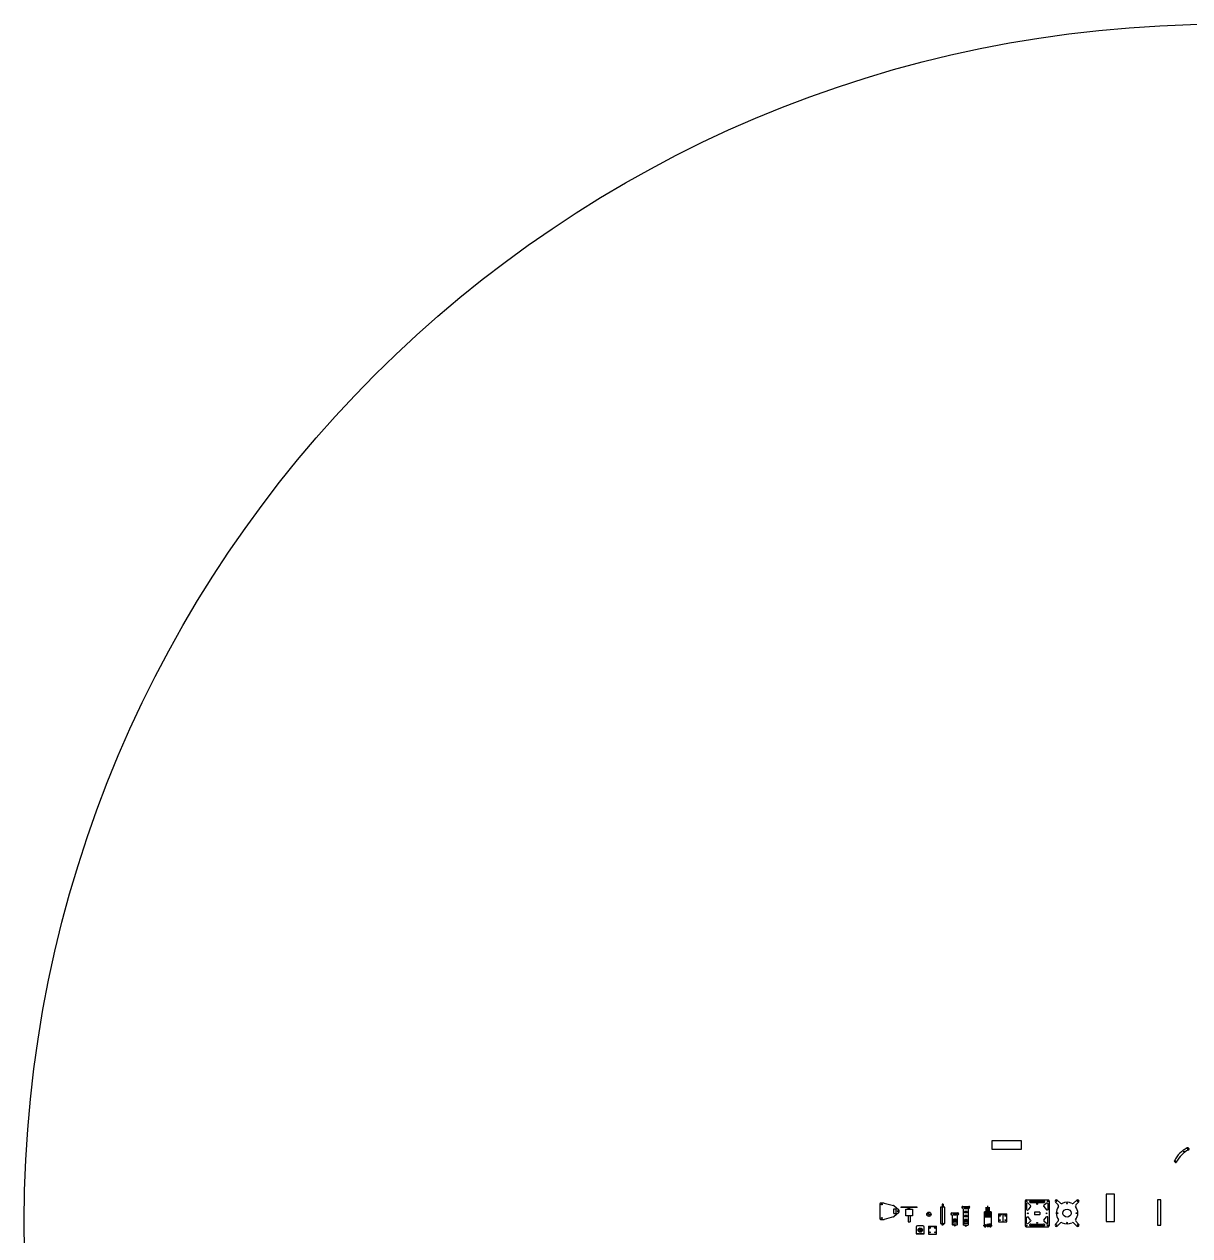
# Model space of a CAD drawing. Header units: millimetres. Extents: x -1530 to 7340, y -994 to 7877.
# Drawn here: x -1530 to 2788, y 3389 to 7877 of the extents above; entities that cross this region are included whole.
import ezdxf

# ---------------------------------------------------------------- set-up
doc = ezdxf.new("R2010")
doc.units = ezdxf.units.MM
doc.linetypes.add('ACAD_ISO02W100', pattern=[15, 12, -3])
doc.layers.add('Linee', color=5, linetype='Continuous')

# ---------------------------------------------------------------- blocks, each defined once
blk = doc.blocks.new('bbbb')
for p, q in [((1949.5, 1884.8), (1950, 1885.3)), ((1954.2, 1885.3), (1963, 1876.6)), ((1948.6, 1882.6), (1948.6, 1862.6)), ((1963.2, 1872.6), (1954, 1860.7))]:
    blk.add_line(p, q)
for centre, start, end in [((1952.1, 1883.2), 45, 135), ((1951.6, 1882.6), 135, 180), ((1951.6, 1862.6), 180, 321.9884), ((1960.9, 1874.4), 321.9884, 45)]:
    blk.add_arc(centre, 3, start, end)
blk = doc.blocks.new('ccc')
for p, q in [((1959.8, 1804.6), (1962.2, 1807)), ((1960.5, 1802.9), (2015.7, 1802.9)), ((1964.3, 1807.9), (2011.8, 1807.9)), ((2016.4, 1804.6), (2014, 1807))]:
    blk.add_line(p, q)
for centre, radius, start, end in [((1960.5, 1803.9), 1, 135, 270), ((1964.3, 1804.9), 3, 90, 135), ((2011.8, 1804.9), 3, 45, 90), ((2015.7, 1803.9), 1, 270, 45)]:
    blk.add_arc(centre, radius, start, end)

msp = doc.modelspace()

# ---------------------------------------------------------------- linework, layer by layer
for p, q in [((2055.4, 3741.7), (2163.4, 3741.7)), ((2055.4, 3707.7), (2055.4, 3741.7)), ((2163.4, 3741.7), (2163.4, 3707.7)), ((2163.4, 3707.7), (2055.4, 3707.7)), ((2781.8, 3713.9), (2784.2, 3711.6)), ((2731.1, 3663.2), (2733.5, 3660.8)), ((1640, 3507.5), (1640, 3451.6)), ((1654.8, 3509.9), (1642.4, 3509.9)), ((1655.4, 3509.8), (1690.2, 3500.7)), ((1870.7, 3506), (1870.7, 3495.3)), ((1873.7, 3506), (1870.7, 3506)), ((1873.7, 3506), (1873.7, 3495.3)), ((2178.1, 3518.2), (2178.1, 3425.2)), ((2181.1, 3521.2), (2264.1, 3521.2)), ((2194.3, 3514.5), (2196.7, 3512.1)), ((2250.2, 3516.2), (2195, 3516.2)), ((2246.3, 3511.2), (2198.8, 3511.2)), ((2250.9, 3514.5), (2248.5, 3512.1)), ((2267.1, 3518.2), (2267.1, 3425.2)), ((2290, 3513.6), (2300.5, 3503.1)), ((2297, 3520.7), (2308.7, 3509)), ((2369, 3520.7), (2357.3, 3509)), ((2376, 3513.6), (2365.5, 3503.1)), ((2478.4, 3543.3), (2478.4, 3441.3)), ((2508.4, 3543.3), (2478.4, 3543.3)), ((2508.4, 3441.3), (2508.4, 3543.3)), ((2667.8, 3521.4), (2667.8, 3427.4)), ((2680.8, 3521.4), (2667.8, 3521.4)), ((2680.8, 3427.4), (2680.8, 3521.4)), ((1690.2, 3458.4), (1655.4, 3449.3)), ((1691.1, 3500.2), (1709.9, 3484.2)), ((1709.9, 3474.7), (1691.1, 3458.9)), ((1691.7, 3470.6), (1691.7, 3488.6)), ((1691.7, 3488.6), (1699.7, 3488.6)), ((1691.7, 3470.6), (1699.7, 3470.6)), ((1699.7, 3470.6), (1699.7, 3488.6)), ((1710.7, 3476.5), (1710.7, 3482.4)), ((1717.9, 3494.6), (1717.9, 3493.1)), ((1777.9, 3494.6), (1717.9, 3494.6)), ((1777.9, 3493.1), (1717.9, 3493.1)), ((1735.4, 3487.1), (1760.4, 3487.1)), ((1735.4, 3462.1), (1735.4, 3487.1)), ((1760.4, 3462.1), (1735.4, 3462.1)), ((1743.9, 3462.1), (1743.9, 3440.1)), ((1744.9, 3487.1), (1744.9, 3493.1)), ((1747.9, 3487.1), (1747.9, 3493.1)), ((1750.9, 3487.1), (1750.9, 3493.1)), ((1751.9, 3462.1), (1751.9, 3440.1)), ((1760.4, 3487.1), (1760.4, 3462.1)), ((1777.9, 3493.1), (1777.9, 3494.6)), ((1821.2, 3468.2), (1814.7, 3468.2)), ((1821.2, 3468.2), (1821.2, 3474.7)), ((1821.2, 3468.2), (1821.2, 3461.7)), ((1821.2, 3468.2), (1827.7, 3468.2)), ((1864.2, 3494.3), (1864.2, 3434.7)), ((1880.2, 3494.3), (1864.2, 3494.3)), ((1867.2, 3495.3), (1877.2, 3495.3)), ((1867.2, 3495.3), (1867.2, 3494.3)), ((1872.2, 3434.7), (1872.2, 3494.3)), ((1877.2, 3495.3), (1877.2, 3494.3)), ((1880.2, 3434.7), (1880.2, 3494.3)), ((1905.7, 3473.5), (1928.7, 3473.5)), ((1907.2, 3464.5), (1907.2, 3431)), ((1912.2, 3470), (1912.2, 3465)), ((1922.2, 3470), (1912.2, 3470)), ((1922.2, 3465), (1912.2, 3465)), ((1922.2, 3470), (1922.2, 3465)), ((1927.2, 3431), (1927.2, 3464.5)), ((1946.5, 3497.5), (1969.5, 3497.5)), ((1948, 3488.5), (1948, 3430)), ((1953, 3494), (1953, 3489)), ((1963, 3494), (1953, 3494)), ((1963, 3489), (1953, 3489)), ((1953, 3479), (1953, 3474)), ((1963, 3479), (1953, 3479)), ((1963, 3474), (1953, 3474)), ((1953, 3464), (1953, 3459)), ((1963, 3464), (1953, 3464)), ((1963, 3459), (1953, 3459)), ((1963, 3494), (1963, 3489)), ((1963, 3479), (1963, 3474)), ((1963, 3464), (1963, 3459)), ((1968, 3430), (1968, 3488.5)), ((2051.9, 3477), (2026.9, 3477)), ((2026.9, 3458.2), (2026.9, 3477)), ((2026.9, 3477), (2026.9, 3472)), ((2026.9, 3458.2), (2026.9, 3463.2)), ((2026.9, 3457.7), (2027.4, 3458.2)), ((2026.9, 3458.2), (2027.4, 3458.2)), ((2026.9, 3427.4), (2026.9, 3457.7)), ((2051.9, 3457.7), (2026.9, 3457.7)), ((2051.4, 3458.2), (2027.4, 3458.2)), ((2042.4, 3477), (2036.4, 3477)), ((2039.4, 3477), (2042.4, 3477)), ((2051.9, 3457.7), (2051.4, 3458.2)), ((2051.9, 3458.2), (2051.4, 3458.2)), ((2051.9, 3477), (2051.9, 3458.2)), ((2051.9, 3457.7), (2051.9, 3427.4)), ((2079.6, 3469.7), (2079.6, 3439.7)), ((2079.6, 3469.7), (2109.6, 3469.7)), ((2094.6, 3469.7), (2094.6, 3439.7)), ((2109.6, 3439.7), (2109.6, 3469.7)), ((2212.6, 3475.7), (2212.6, 3467.7)), ((2231.6, 3476.7), (2213.6, 3476.7)), ((2231.6, 3466.7), (2213.6, 3466.7)), ((2232.6, 3475.7), (2232.6, 3467.7)), ((1642.4, 3449.3), (1654.8, 3449.3)), ((1743.9, 3440.1), (1751.9, 3440.1)), ((1774.1, 3420.3), (1774.1, 3395.3)), ((1799.1, 3425.3), (1779.1, 3425.3)), ((1789.1, 3409.8), (1789.1, 3416.3)), ((1804.1, 3395.3), (1804.1, 3420.3)), ((1819.5, 3424.6), (1819.5, 3394.6)), ((1819.5, 3424.6), (1849.5, 3424.6)), ((1849.5, 3394.6), (1849.5, 3424.6)), ((1864.2, 3434.7), (1880.2, 3434.7)), ((1864.2, 3434.7), (1864.2, 3433.7)), ((1864.2, 3433.7), (1867.2, 3433.7)), ((1867.2, 3433.7), (1867.2, 3434.7)), ((1869.7, 3434.7), (1869.7, 3429.7)), ((1869.7, 3429.7), (1874.7, 3429.7)), ((1872.2, 3434.7), (1872.2, 3429.7)), ((1874.7, 3434.7), (1874.7, 3429.7)), ((1877.2, 3433.7), (1877.2, 3434.7)), ((1880.2, 3433.7), (1877.2, 3433.7)), ((1880.2, 3434.7), (1880.2, 3433.7)), ((1912.8, 3429), (1909.2, 3429)), ((1909.7, 3441), (1909.7, 3435)), ((1924.7, 3441), (1909.7, 3441)), ((1924.7, 3435), (1909.7, 3435)), ((1912.2, 3450), (1912.2, 3445)), ((1922.2, 3450), (1912.2, 3450)), ((1922.2, 3445), (1912.2, 3445)), ((1921.6, 3429), (1925.2, 3429)), ((1922.2, 3450), (1922.2, 3445)), ((1924.7, 3441), (1924.7, 3435)), ((1953.6, 3428), (1950, 3428)), ((1950.5, 3440), (1950.5, 3434)), ((1965.5, 3440), (1950.5, 3440)), ((1965.5, 3434), (1950.5, 3434)), ((1952.9, 3449), (1952.9, 3444)), ((1962.9, 3449), (1952.9, 3449)), ((1962.9, 3444), (1952.9, 3444)), ((1962.4, 3428), (1966, 3428)), ((1962.9, 3449), (1962.9, 3444)), ((1965.5, 3440), (1965.5, 3434)), ((2051.9, 3427.4), (2026.9, 3427.4)), ((2079.6, 3439.7), (2109.6, 3439.7)), ((2181.1, 3422.2), (2264.1, 3422.2)), ((2290, 3431.7), (2300.5, 3442.2)), ((2297, 3424.6), (2308.7, 3436.3)), ((2369, 3424.6), (2357.3, 3436.3)), ((2376, 3431.7), (2365.5, 3442.2)), ((2478.4, 3441.3), (2508.4, 3441.3)), ((2667.8, 3427.4), (2680.8, 3427.4)), ((1774.1, 3395.3), (1804.1, 3395.3)), ((1789.1, 3409.8), (1782.6, 3409.8)), ((1789.1, 3409.8), (1789.1, 3401.8)), ((1789.1, 3409.8), (1795.6, 3409.8)), ((1819.5, 3394.6), (1849.5, 3394.6))]:
    msp.add_line(p, q)
at = {"lineweight": 100}
for p, q in [((2051.9, 3472.7), (2026.9, 3472.7)), ((2051.9, 3462.6), (2026.9, 3462.6)), ((2035.6, 3479), (2035.6, 3477)), ((2037.1, 3479), (2037.1, 3495)), ((2037.1, 3495), (2040.4, 3495)), ((2040.4, 3495), (2040.4, 3483)), ((2040.4, 3483), (2041.1, 3483)), ((2041.1, 3483), (2041.1, 3479)), ((2042.8, 3477), (2042.8, 3479)), ((2028.8, 3424.6), (2028.8, 3427.4)), ((2028.8, 3424.6), (2029.2, 3424.2)), ((2030.6, 3424.2), (2029.2, 3424.2)), ((2031, 3424.6), (2030.6, 3424.2)), ((2031, 3427.4), (2031, 3424.6)), ((2036.5, 3427.4), (2036.5, 3426.1)), ((2043, 3426.3), (2036.5, 3426.3)), ((2036.9, 3425.7), (2036.5, 3426.1)), ((2042.6, 3425.7), (2036.9, 3425.7)), ((2043, 3426.3), (2042.6, 3425.7)), ((2047.8, 3427.4), (2043, 3427.4)), ((2043, 3427.4), (2043, 3426.3)), ((2047.8, 3424.6), (2047.8, 3427.4)), ((2047.8, 3424.6), (2048.3, 3424.2)), ((2049.6, 3424.2), (2048.3, 3424.2)), ((2050.1, 3424.6), (2049.6, 3424.2)), ((2051.9, 3427.4), (2050.1, 3427.4)), ((2050.1, 3427.4), (2050.1, 3424.6))]:
    msp.add_line(p, q, dxfattribs=at)
at = {"lineweight": 5}
msp.add_line((2042.8, 3479), (2035.6, 3479), dxfattribs=at)
at = {"linetype": 'ACAD_ISO02W100'}
for p, q in [((2079.6, 3467.7), (2109.6, 3467.7)), ((1819.5, 3422.6), (1849.5, 3422.6)), ((1774.1, 3397.3), (1804.1, 3397.3))]:
    msp.add_line(p, q, dxfattribs=at)
for centre, radius in [((2766.7, 3701.1), 1.5), ((2780.2, 3710), 1.5), ((2735.1, 3664.9), 1.5), ((1647, 3504.9), 1.6), ((2183.1, 3516.2), 1.6), ((2222.6, 3506.7), 1.6), ((2262.1, 3516.2), 1.6), ((2293.5, 3517.1), 1.6), ((2333, 3508.1), 1.6), ((2372.5, 3517.1), 1.6), ((1647, 3454.3), 1.6), ((1705.7, 3479.6), 1.6), ((1821.2, 3468.2), 8), ((1814.7, 3468.2), 1), ((1821.2, 3474.7), 1), ((1821.2, 3461.7), 1), ((1827.7, 3468.2), 1), ((1905.7, 3470), 1.5), ((1928.7, 3470), 1.5), ((1946.5, 3494), 1.5), ((1969.5, 3494), 1.5), ((2084.6, 3462.9), 1.6), ((2104.6, 3462.9), 1.6), ((2187.6, 3471.7), 1.6), ((2257.6, 3471.7), 1.6), ((2297.5, 3472.6), 1.6), ((2333, 3472.6), 15), ((2368.5, 3472.6), 1.6), ((1789.1, 3409.8), 8), ((1784.5, 3414.4), 1), ((1789.1, 3409.8), 1.5), ((1793.7, 3414.4), 1), ((1824.5, 3417.8), 1.6), ((1844.5, 3417.8), 1.6), ((1917.2, 3429), 1.5), ((1917.2, 3429), 1.5), ((1958, 3428), 1.5), ((2084.6, 3446.4), 1.6), ((2104.6, 3446.4), 1.6), ((2183.1, 3427.2), 1.6), ((2222.6, 3436.7), 1.6), ((2262.1, 3427.2), 1.6), ((2293.5, 3428.2), 1.6), ((2333, 3437.1), 1.6), ((2372.5, 3428.2), 1.6), ((1784.5, 3405.2), 1), ((1793.7, 3405.2), 1), ((1824.5, 3401.3), 1.6), ((1844.5, 3401.3), 1.6)]:
    msp.add_circle(centre, radius)
at = {"lineweight": 100}
for centre in [(2029.9, 3425.4), (2048.9, 3425.4)]:
    msp.add_circle(centre, 0.615, dxfattribs=at)
for centre, radius, start, end in [((2826.9, 3618.2), 107.5, 116.6564, 153.3436), ((2829, 3616.1), 101.5, 116.6714, 153.3286), ((2780, 3711.6), 3, 52.5446, 116.6564), ((2782.1, 3709.4), 3, 296.6714, 45), ((2733.5, 3665.1), 3, 153.3436, 217.4554), ((2735.6, 3663), 3, 225, 333.3286), ((1642.4, 3507.5), 2.39, 90, 180), ((1654.8, 3507.5), 2.39, 75.3509, 90), ((1689.6, 3498.4), 2.39, 49.462, 75.3509), ((2181.1, 3518.2), 3, 90, 180), ((2195, 3515.2), 1, 90, 225), ((2198.8, 3514.2), 3, 225, 270), ((2246.3, 3514.2), 3, 270, 315), ((2250.2, 3515.2), 1, 315, 90), ((2264.1, 3518.2), 3, 0, 90), ((2293.5, 3517.1), 5, 45, 225), ((2296.9, 3499.6), 5, 323.2594, 45), ((2312.2, 3512.6), 5, 225, 297.495), ((2333, 3472.6), 40, 62.505, 117.495), ((2353.8, 3512.6), 5, 242.505, 315), ((2369.1, 3499.6), 5, 135, 216.7406), ((2372.5, 3517.1), 5, 315, 135), ((1689.6, 3460.7), 2.39, 284.6491, 310.1532), ((1708.3, 3482.4), 2.39, 0, 49.462), ((1708.3, 3476.5), 2.39, 310.1532, 0), ((1905.7, 3470), 3.5, 90, 264.7841), ((1905.2, 3464.5), 2, 0, 84.7841), ((1929.2, 3464.5), 2, 95.2159, 180), ((1928.7, 3470), 3.5, 275.2173, 89.9986), ((1946.5, 3494), 3.5, 90, 264.7841), ((1946, 3488.5), 2, 0, 84.7841), ((1970, 3488.5), 2, 95.2159, 180), ((1969.5, 3494), 3.5, 275.2173, 89.9986), ((2213.6, 3475.7), 1, 90, 180), ((2213.6, 3467.7), 1, 180, 270), ((2231.6, 3475.7), 1, 0, 90), ((2231.6, 3467.7), 1, 270, 0), ((2333, 3472.6), 40, 143.2594, 216.7406), ((2333, 3472.6), 40, 323.2594, 36.7406), ((1642.4, 3451.6), 2.39, 180, 270), ((1654.8, 3451.6), 2.39, 270, 284.6491), ((1779.1, 3420.3), 5, 90, 180), ((1799.1, 3420.3), 5, 0, 90), ((1909.2, 3431), 2, 180, 270), ((1912.8, 3428), 1, 12.8396, 90), ((1917.2, 3429), 3.5, 192.8396, 347.1604), ((1921.6, 3428), 1, 90, 167.1604), ((1925.2, 3431), 2, 270, 0), ((1950, 3430), 2, 180, 270), ((1953.6, 3427), 1, 12.8396, 90), ((1958, 3428), 3.5, 192.8396, 347.1604), ((1962.4, 3427), 1, 90, 167.1604), ((1966, 3430), 2, 270, 0), ((2181.1, 3425.2), 3, 180, 270), ((2264.1, 3425.2), 3, 270, 0), ((2293.5, 3428.2), 5, 135, 315), ((2296.9, 3445.7), 5, 315, 36.7406), ((2312.2, 3432.7), 5, 62.505, 135), ((2333, 3472.6), 40, 242.505, 297.495), ((2353.8, 3432.7), 5, 45, 117.495), ((2369.1, 3445.7), 5, 143.2594, 225), ((2372.5, 3428.2), 5, 225, 45)]:
    msp.add_arc(centre, radius, start, end)
at = {"layer": 'Linee'}
msp.add_circle((2904.6, 3441.6), 4435.1, dxfattribs=at)

# ---------------------------------------------------------------- block references
for name in ['bbbb', 'ccc']:
    msp.add_blockref(name, (234.5, 1624.3))
at = {"xscale": -1}
msp.add_blockref('bbbb', (4210.7, 1624.2), dxfattribs=at)
at = {"xscale": -1, "rotation": 180}
msp.add_blockref('bbbb', (234.5, 5319.1), dxfattribs=at)
at = {"rotation": 180}
msp.add_blockref('bbbb', (4210.7, 5319.1), dxfattribs=at)

doc.saveas('drawing.dxf')
